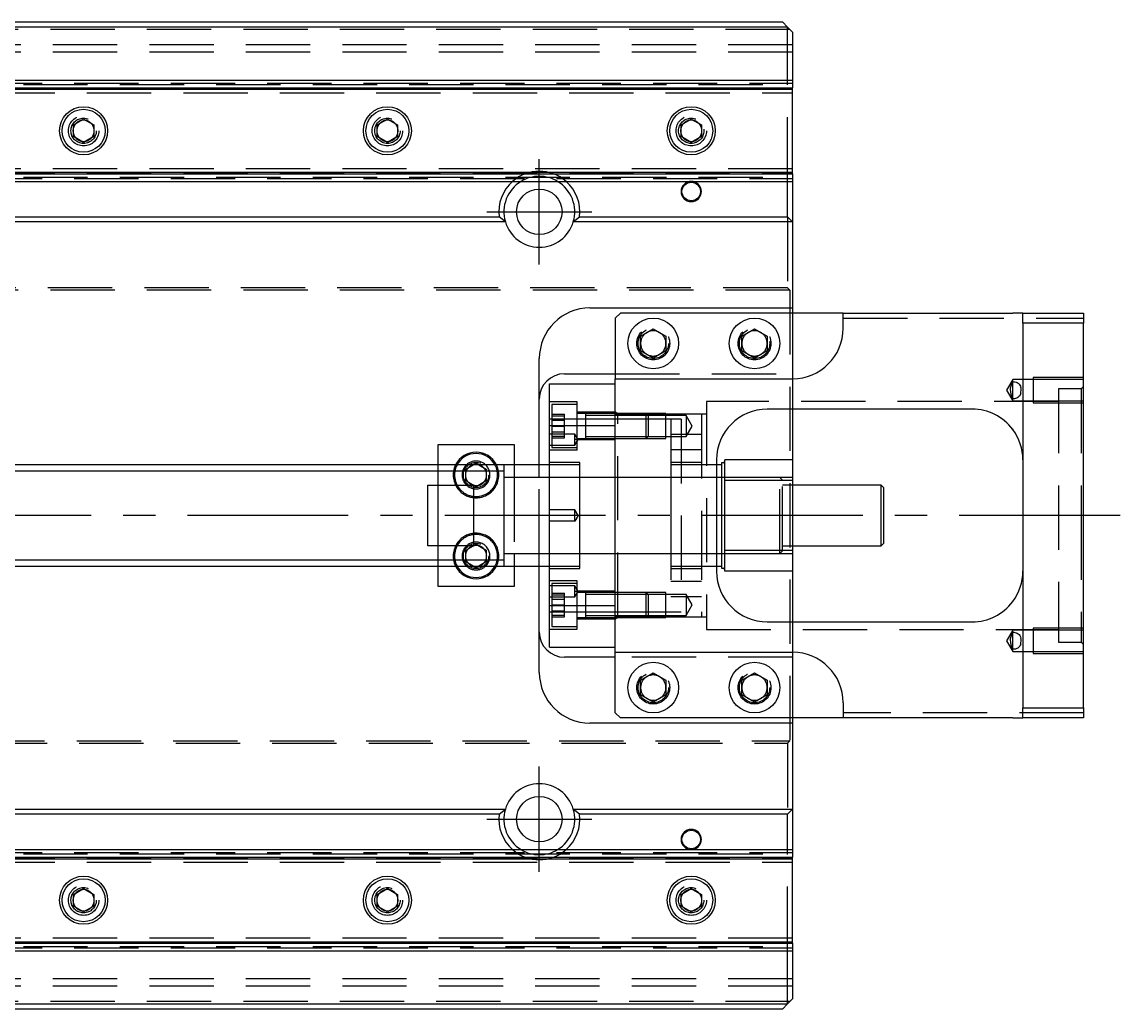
# Model space of a CAD drawing. Extents: x -12 to 851, y -348 to 120.
# Drawn here: x 427.8 to 644.7, y -97.5 to 97.5 of the extents above; entities that cross this region are included whole.
import ezdxf

# ---------------------------------------------------------------- set-up
doc = ezdxf.new("R2010")
doc.units = 0
doc.linetypes.add('CENTER', pattern=[50.8, 31.75, -6.35, 6.35, -6.35])
doc.linetypes.add('DASHED', pattern=[19.05, 12.7, -6.35])
doc.layers.get('0').update_dxf_attribs({"linetype": 'CONTINUOUS'})
doc.layers.add('CENTER', color=1, linetype='CENTER')

msp = doc.modelspace()

# ---------------------------------------------------------------- linework, layer by layer
at = {"color": 3, "linetype": 'DASHED'}
for p, q in [((579.5, 96), (373.8, 96)), ((580, 93), (0, 93)), ((580, 91.5), (0, 91.5)), ((0, 85.4), (580, 85.4)), ((390, 85.15), (580, 85.15)), ((579, 66), (579, 86)), ((383.5, 84.42), (580, 84.42)), ((383.5, 83.5), (580, 83.5)), ((437.5, 76), (437.53, 76.41)), ((497.5, 76), (497.53, 76.41)), ((562.48, 76.29), (562.5, 76)), ((580, 68.5), (383.5, 68.5)), ((383.5, 67.58), (580, 67.58)), ((0, 66.6), (580, 66.6)), ((390, 66.85), (580, 66.85)), ((579, 59), (579, 45)), ((579.5, 44.5), (0.5, 44.5)), ((579, 45), (1, 45)), ((579.5, 44.5), (579, 45)), ((579.5, 44.5), (579.5, -44.5)), ((580, 40), (580, 28)), ((590, 39), (637.5, 39)), ((549.5, 34), (549.52, 34.35)), ((575.48, 34.36), (575.5, 34)), ((545, 28), (580, 28)), ((580, 28), (580, 27)), ((580, 27), (580, 21)), ((623.5, 26.85), (622.29, 24.75)), ((627.5, 26.85), (623.5, 26.85)), ((623.5, 26.44), (623.5, 26.85)), ((637.5, 27.25), (627.5, 27.25)), ((627.5, 27.25), (627.5, 22.25)), ((637.5, 26.85), (627.5, 26.85)), ((545, 17.78), (545, 26)), ((622.29, 24.75), (623.5, 22.65)), ((637, 25), (632.5, 25)), ((632.5, 25), (632.5, -25)), ((637.5, 25.5), (637, 25)), ((637, 25), (637, 0)), ((537.5, 22.43), (532, 22.43)), ((537.5, 21.93), (532.5, 21.93)), ((532.5, 21.93), (532.5, 17.68)), ((537.5, 12.93), (537.5, 22.43)), ((632.5, 22.5), (563, 22.5)), ((563, 22.5), (563, -22.5)), ((623.5, 22.65), (623.5, 23.06)), ((623.5, 22.65), (627.5, 22.65)), ((627.5, 22.65), (637.5, 22.65)), ((627.5, 22.25), (637.5, 22.25)), ((532.5, 19.99), (535, 19.99)), ((532.5, 19.68), (535, 19.68)), ((535, 18.83), (535, 19.99)), ((545, 20.43), (537.5, 20.43)), ((539.1, 20.18), (537.5, 20.18)), ((539.1, 20.18), (539.09, 20.18)), ((545, 20.18), (539.1, 20.18)), ((539.1, 20.18), (539.1, 20.18)), ((539.1, 20.18), (539.1, 17.83)), ((545, 19.78), (539.1, 19.78)), ((545.5, 20), (545, 20.5)), ((551.1, 20.18), (545, 20.18)), ((551.1, 20.18), (545, 20.18)), ((545.5, 20), (545, 20)), ((551.5, 19.78), (545, 19.78)), ((551.28, 20), (545.5, 20)), ((545.5, -20), (545.5, 20)), ((551.5, 19.78), (551.1, 20.18)), ((555, 20.18), (551.1, 20.18)), ((551.1, 17.68), (551.1, 20.18)), ((562, 20), (551.28, 20)), ((555, 19.78), (551.5, 19.78)), ((551.5, 19.78), (551.5, 17.68)), ((555, 15.18), (555, 20.18)), ((559, 19.78), (555, 19.78)), ((560.21, 17.68), (559, 19.78)), ((559, 19.78), (559, 17.68)), ((563, 20), (562, 20)), ((562, 20), (562, 0)), ((532.5, 19), (532, 19)), ((545, 19), (532.5, 19)), ((532.5, 18.83), (535, 18.83)), ((532.5, 17.68), (532.5, 13.43)), ((532.5, 17.68), (535, 17.68)), ((535, 16.52), (535, 18.83)), ((539.1, 17.83), (539.1, 17.55)), ((539.1, 17.55), (539.1, 15.91)), ((551.5, 19), (545, 19)), ((551.1, 15.18), (551.1, 17.68)), ((556, 19), (551.5, 19)), ((551.5, 17.68), (551.5, 15.58)), ((558, 19), (556, 19)), ((556, 19), (556, 0)), ((558, 19), (558, 0)), ((559, 15.58), (560.21, 17.68)), ((559, 17.68), (559, 15.58)), ((537, 16.1), (532, 16.1)), ((532.5, 16.52), (535, 16.52)), ((532.5, 15.68), (535, 15.68)), ((532.5, 15.37), (535, 15.37)), ((535, 15.37), (535, 16.52)), ((537.66, 15), (537, 16.1)), ((537, 15), (537, 16.1)), ((539.1, 15.91), (539.1, 15.18)), ((539.1, 15.58), (545, 15.58)), ((545, 15.58), (551.5, 15.58)), ((551.1, 15.18), (551.5, 15.58)), ((551.5, 15.58), (555, 15.58)), ((555, 15.58), (559, 15.58)), ((558, 16), (556, 16)), ((562, 16), (558, 16)), ((562, 16), (558, 16)), ((623.68, 16.75), (623.42, 17.11)), ((532, 13.9), (537, 13.9)), ((532.5, 13.43), (537.5, 13.43)), ((537, 13.9), (537.66, 15)), ((537.66, 15), (537, 15)), ((537.66, 15), (537, 15)), ((537, 13.9), (537, 15)), ((537.5, 15.18), (539.1, 15.18)), ((545, 14.93), (537.5, 14.93)), ((539.09, 15.18), (545, 15.18)), ((545, 15.18), (551.1, 15.18)), ((545, 15.18), (551.1, 15.18)), ((551.1, 15.18), (555, 15.18)), ((537.5, 12.93), (532, 12.93)), ((562, 13), (556, 13)), ((562, 13), (556, 13)), ((510, 5), (510, 10)), ((515.5, 9.15), (516.96, 10)), ((515.5, 6.85), (515.5, 9.15)), ((518.04, 10), (519.5, 9.15)), ((519.5, 9.15), (519.5, 6.85)), ((525, 10), (525, 7.5)), ((530, 7.5), (530, 10)), ((538, 10.5), (532, 10.5)), ((538, 10), (532, 10)), ((538, 0), (538, 10.5)), ((562, 10.5), (556, 10.5)), ((565, 10), (556, 10)), ((556, 10), (556, 0)), ((515, 8), (515.01, 8.25)), ((517, 5.98), (515.5, 6.85)), ((519.5, 6.85), (517.5, 5.69)), ((532, 7.5), (523, 7.5)), ((525, 7.5), (525, -7.5)), ((530, -7.5), (530, 7.5)), ((538, 7.5), (532, 7.5)), ((545, 7.5), (538, 7.5)), ((556, 7.5), (545, 7.5)), ((565, 7.5), (556, 7.5)), ((566, 7.5), (565, 7.5)), ((566.63, 7.5), (566, 7.5)), ((577.5, 7.5), (566.63, 7.5)), ((580, 7.5), (577.5, 7.5)), ((578, 7), (577.5, 7.5)), ((577.5, -7.5), (577.5, 7.5)), ((578, -7), (578, 7)), ((510, -5), (510, 5)), ((517.5, 5.69), (517, 5.98)), ((580, 6), (578, 6)), ((537, 1.1), (532, 1.1)), ((537.66, 0), (537, 1.1)), ((537, -1.1), (537, 1.1)), ((538, -10.5), (538, 0)), ((556, 0), (556, -19)), ((556, 0), (556, -10)), ((558, 0), (558, -19)), ((562, 0), (562, -20)), ((637, 0), (637, -25)), ((537, -1.1), (532, -1.1)), ((537.66, 0), (537, -1.1)), ((510, -10), (510, -5)), ((515.5, -6.85), (517, -5.98)), ((517, -5.98), (517.5, -5.69)), ((517.5, -5.69), (519.5, -6.85)), ((578, -6), (580, -6)), ((515, -8), (515.01, -7.75)), ((515.5, -9.15), (515.5, -6.85)), ((519.5, -6.85), (519.5, -9.15)), ((523, -7.5), (532, -7.5)), ((525, -7.5), (525, -10)), ((530, -10), (530, -7.5)), ((532, -7.5), (538, -7.5)), ((538, -7.5), (545, -7.5)), ((545, -7.5), (556, -7.5)), ((556, -7.5), (565, -7.5)), ((565, -7.5), (566, -7.5)), ((566, -7.5), (566.63, -7.5)), ((566.63, -7.5), (577.5, -7.5)), ((577.5, -7.5), (578, -7)), ((577.5, -7.5), (580, -7.5)), ((516.96, -10), (515.5, -9.15)), ((519.5, -9.15), (518.04, -10)), ((532, -10), (538, -10)), ((532, -10.5), (538, -10.5)), ((556, -10), (565, -10)), ((556, -10.5), (562, -10.5)), ((537.5, -12.93), (532, -12.93)), ((537.5, -17.68), (537.5, -12.93)), ((556, -13), (562, -13)), ((556, -13), (562, -13)), ((537, -13.9), (532, -13.9)), ((537.5, -13.43), (532.5, -13.43)), ((532.5, -13.43), (532.5, -21.93)), ((537.66, -15), (537, -13.9)), ((537, -15), (537, -13.9)), ((537, -16.1), (537.66, -15)), ((537.66, -15), (537, -15)), ((537.66, -15), (537, -15)), ((537, -16.1), (537, -15)), ((545, -14.93), (537.5, -14.93)), ((539.1, -15.18), (537.5, -15.18)), ((545, -15.18), (539.09, -15.18)), ((539.1, -15.18), (539.1, -20.18)), ((539.1, -15.18), (539.1, -20.18)), ((551.1, -15.18), (545, -15.18)), ((551.1, -15.18), (545, -15.18)), ((551.5, -15.58), (551.1, -15.18)), ((555, -15.18), (551.1, -15.18)), ((551.1, -20.18), (551.1, -15.18)), ((555, -20.18), (555, -15.18)), ((532, -16.1), (537, -16.1)), ((532.5, -15.37), (535, -15.37)), ((532.5, -15.68), (535, -15.68)), ((532.5, -16.52), (535, -16.52)), ((535, -15.68), (535, -15.37)), ((535, -17.68), (535, -15.68)), ((545, -15.58), (539.1, -15.58)), ((551.5, -15.58), (545, -15.58)), ((555, -15.58), (551.5, -15.58)), ((551.5, -15.58), (551.5, -19.78)), ((559, -15.58), (555, -15.58)), ((556, -16), (558, -16)), ((558, -16), (562, -16)), ((558, -16), (562, -16)), ((560.21, -17.68), (559, -15.58)), ((559, -15.58), (559, -19.78)), ((623.41, -17.12), (623.71, -16.71)), ((532, -19), (532.5, -19)), ((532.5, -17.68), (535, -17.68)), ((532.5, -18.83), (535, -18.83)), ((532.5, -19), (545, -19)), ((535, -19.68), (535, -17.68)), ((537.5, -22.43), (537.5, -17.68)), ((545, -26), (545, -17.78)), ((545, -19), (551.5, -19)), ((551.5, -19), (556, -19)), ((556, -19), (558, -19)), ((559, -19.78), (560.21, -17.68)), ((532.5, -19.68), (535, -19.68)), ((532.5, -19.99), (535, -19.99)), ((535, -19.99), (535, -19.68)), ((537.5, -20.18), (539.1, -20.18)), ((537.5, -20.43), (545, -20.43)), ((539.09, -20.18), (539.1, -20.18)), ((539.1, -19.78), (545, -19.78)), ((539.1, -20.18), (539.1, -20.18)), ((539.1, -20.18), (545, -20.18)), ((545, -19.78), (551.5, -19.78)), ((545, -20), (545.5, -20)), ((545, -20.5), (545.5, -20)), ((545, -20.18), (551.1, -20.18)), ((545, -20.18), (551.1, -20.18)), ((545.5, -20), (551.28, -20)), ((551.1, -20.18), (551.5, -19.78)), ((551.1, -20.18), (555, -20.18)), ((551.28, -20), (562, -20)), ((551.5, -19.78), (555, -19.78)), ((555, -19.78), (559, -19.78)), ((562, -20), (563, -20)), ((580, -21), (580, -27)), ((532, -22.43), (537.5, -22.43)), ((532.5, -21.93), (537.5, -21.93)), ((563, -22.5), (632.5, -22.5)), ((623.5, -22.65), (622.29, -24.75)), ((627.5, -22.65), (623.5, -22.65)), ((623.5, -23.06), (623.5, -22.65)), ((637.5, -22.25), (627.5, -22.25)), ((627.5, -22.25), (627.5, -27.25)), ((637.5, -22.65), (627.5, -22.65)), ((622.29, -24.75), (623.5, -26.85)), ((632.5, -25), (637, -25)), ((637, -25), (637.5, -25.5)), ((580, -28), (545, -28)), ((580, -27), (580, -28)), ((580, -28), (580, -40)), ((623.5, -26.85), (623.5, -26.44)), ((623.5, -26.85), (627.5, -26.85)), ((627.5, -26.85), (637.5, -26.85)), ((627.5, -27.25), (637.5, -27.25)), ((549.5, -34), (549.52, -33.65)), ((569.5, -34), (569.52, -33.65)), ((637.5, -39), (590, -39)), ((0.5, -44.5), (579.5, -44.5)), ((1, -45), (579, -45)), ((579, -45), (579.5, -44.5)), ((579, -45), (579, -59)), ((0, -66.6), (580, -66.6)), ((390, -66.85), (580, -66.85)), ((579, -86), (579, -66)), ((383.5, -67.58), (580, -67.58)), ((383.5, -68.5), (580, -68.5)), ((437.5, -76), (437.53, -75.59)), ((497.5, -76), (497.53, -75.59)), ((557.5, -76), (557.53, -75.59)), ((580, -83.5), (383.5, -83.5)), ((383.5, -84.42), (580, -84.42)), ((0, -85.4), (580, -85.4)), ((390, -85.15), (580, -85.15)), ((580, -91.5), (0, -91.5)), ((580, -93), (0, -93)), ((579.5, -96), (373.8, -96))]:
    msp.add_line(p, q, dxfattribs=at)
at = {"color": 7, "linetype": 'CONTINUOUS'}
for p, q in [((390, 97.5), (578, 97.5)), ((579, 96.5), (390, 96.5)), ((579, 96.5), (578, 97.5)), ((580, 95.5), (579, 96.5)), ((579, 86), (579, 96.5)), ((580, 95.5), (580, 86)), ((390, 86), (580, 86)), ((580, 86), (580, 84.48)), ((391.27, 84.48), (580, 84.48)), ((391.95, 84.2), (580, 84.2)), ((580, 84.2), (580, 84.48)), ((580, 67.8), (580, 84.2)), ((438, 77.15), (440, 78.31)), ((440, 78.31), (442, 77.15)), ((498, 77.15), (500, 78.31)), ((500, 78.31), (502, 77.15)), ((558, 77.15), (560, 78.31)), ((560, 78.31), (562, 77.15)), ((438, 74.85), (438, 77.15)), ((442, 77.15), (442, 74.85)), ((498, 74.85), (498, 77.15)), ((502, 77.15), (502, 74.85)), ((558, 74.85), (558, 77.15)), ((562, 77.15), (562, 74.85)), ((440, 73.69), (438, 74.85)), ((442, 74.85), (440, 73.69)), ((500, 73.69), (498, 74.85)), ((502, 74.85), (500, 73.69)), ((560, 73.69), (558, 74.85)), ((562, 74.85), (560, 73.69)), ((390, 67.8), (580, 67.8)), ((390, 67.52), (580, 67.52)), ((580, 67.52), (580, 67.8)), ((580, 67.52), (580, 66)), ((390, 66), (580, 66)), ((579, 59), (579, 66)), ((580, 66), (580, 58)), ((417.94, 59), (522.06, 59)), ((523.29, 58), (522.06, 59)), ((536.71, 58), (537.94, 59)), ((537.94, 59), (579, 59)), ((579, 59), (580, 58)), ((523.29, 58), (416.71, 58)), ((580, 58), (536.71, 58)), ((580, 58), (580, 41)), ((540, 41), (580, 41)), ((546, 40), (545, 39)), ((590, 40), (546, 40)), ((580, 41), (580, 40)), ((590, 40), (623.5, 40)), ((590, 37), (590, 40)), ((625.5, 40), (623.5, 40)), ((625.5, 38), (625.5, 40)), ((625.5, 40), (637.5, 40)), ((637.5, 40), (637.5, 38)), ((545, 39), (545, 27)), ((550, 35.44), (552.5, 36.89)), ((552.5, 36.89), (555, 35.44)), ((570, 35.44), (572.5, 36.89)), ((572.5, 36.89), (575, 35.44)), ((625.5, 38), (625.5, -38)), ((637.5, 38), (625.5, 38)), ((637.5, -38), (637.5, 38)), ((550, 32.56), (550, 35.44)), ((555, 35.44), (555, 32.56)), ((570, 32.56), (570, 35.44)), ((575, 35.44), (575, 32.56)), ((552.5, 31.11), (550, 32.56)), ((555, 32.56), (552.5, 31.11)), ((572.5, 31.11), (570, 32.56)), ((575, 32.56), (572.5, 31.11)), ((530, 10), (530, 31)), ((535, 28), (545, 28)), ((545, 17.78), (545, 27)), ((545, 27), (580, 27)), ((623.3, 25.99), (623.5, 26.44)), ((623.5, 26.44), (623.72, 26.43)), ((623.5, 23.06), (623.5, 26.44)), ((623.72, 26.43), (623.94, 26.4)), ((623.94, 26.4), (624.15, 26.35)), ((624.15, 26.35), (624.35, 26.28)), ((624.35, 26.28), (624.58, 26.14)), ((624.58, 26.14), (624.77, 25.97)), ((532, 26), (545, 26)), ((532, 17.78), (532, 26)), ((623.02, 24.91), (623.06, 25.23)), ((623.06, 25.23), (623.16, 25.61)), ((623.16, 25.61), (623.3, 25.99)), ((624.77, 25.97), (624.91, 25.77)), ((624.99, 23.9), (624.88, 23.67)), ((624.91, 25.77), (625.02, 25.53)), ((625.06, 24.11), (624.99, 23.9)), ((625.02, 25.53), (625.08, 25.3)), ((623.58, 23.06), (623.5, 23.06)), ((623.82, 23.08), (623.58, 23.06)), ((624.04, 23.12), (623.82, 23.08)), ((624.29, 23.2), (624.04, 23.12)), ((624.52, 23.31), (624.29, 23.2)), ((624.72, 23.48), (624.52, 23.31)), ((624.88, 23.67), (624.72, 23.48)), ((615.5, 21), (575, 21)), ((580, 21), (580, 11)), ((532, -17.78), (532, 17.78)), ((532, 17.78), (545, 17.78)), ((545, -17.78), (545, 17.78)), ((545, -17.78), (545, 17.78)), ((510, 14), (525, 14)), ((510, 10), (510, 14)), ((525, 14), (525, 10)), ((565, 11), (565, -11)), ((566.63, 6.93), (566.63, 11)), ((580, 11), (566.63, 11)), ((580, 11), (580, 6.93)), ((523, 10), (390, 10)), ((516.96, 10), (517.5, 10.31)), ((517.5, 10.31), (518.04, 10)), ((532, 10), (523, 10)), ((523, 10), (523, -10)), ((523, 10), (523, -10)), ((566, 10), (565, 10)), ((566.31, 10.38), (566, 10.38)), ((566, 10.38), (566, 0)), ((566.63, -6.93), (566.63, 6.93)), ((580, 6.93), (566.63, 6.93)), ((580, 6.93), (580, -6.93)), ((508, -6), (508, 6)), ((508, 6), (517, 6)), ((517, 6), (517, -6)), ((597.5, 6), (580, 6)), ((598, 5.5), (597.5, 6)), ((597.5, -6), (597.5, 6)), ((598, 5.5), (598, -5.5)), ((566, 0), (566, -10.38)), ((517, -6), (508, -6)), ((580, -6), (597.5, -6)), ((597.5, -6), (598, -5.5)), ((566.63, -11), (566.63, -6.93)), ((580, -6.93), (566.63, -6.93)), ((580, -6.93), (580, -11)), ((390, -10), (523, -10)), ((510, -14), (510, -10)), ((517.5, -10.31), (516.96, -10)), ((518.04, -10), (517.5, -10.31)), ((523, -10), (532, -10)), ((525, -10), (525, -14)), ((530, -31), (530, -10)), ((565, -10), (566, -10)), ((566, -10.38), (566.31, -10.38)), ((580, -11), (566.63, -11)), ((580, -11), (580, -21)), ((525, -14), (510, -14)), ((532, -26), (532, -17.78)), ((532, -17.78), (545, -17.78)), ((545, -27), (545, -17.78)), ((575, -21), (615.5, -21)), ((623.16, -23.89), (623.3, -23.51)), ((623.3, -23.51), (623.5, -23.06)), ((623.5, -23.06), (623.72, -23.07)), ((623.5, -26.44), (623.5, -23.06)), ((623.72, -23.07), (623.94, -23.1)), ((623.94, -23.1), (624.15, -23.15)), ((624.15, -23.15), (624.35, -23.22)), ((624.35, -23.22), (624.58, -23.35)), ((624.58, -23.35), (624.77, -23.53)), ((624.77, -23.53), (624.91, -23.73)), ((624.91, -23.73), (625.02, -23.96)), ((532, -26), (545, -26)), ((623.02, -24.59), (623.06, -24.27)), ((623.06, -24.27), (623.16, -23.89)), ((624.72, -26.02), (624.52, -26.18)), ((624.88, -25.83), (624.72, -26.02)), ((624.99, -25.6), (624.88, -25.83)), ((625.06, -25.39), (624.99, -25.6)), ((625.02, -23.96), (625.08, -24.2)), ((545, -28), (535, -28)), ((545, -39), (545, -27)), ((545, -27), (580, -27)), ((623.58, -26.43), (623.5, -26.44)), ((623.82, -26.42), (623.58, -26.43)), ((624.04, -26.38), (623.82, -26.42)), ((624.29, -26.3), (624.04, -26.38)), ((624.52, -26.18), (624.29, -26.3)), ((550, -32.56), (552.5, -31.11)), ((552.5, -31.11), (555, -32.56)), ((570, -32.56), (572.5, -31.11)), ((572.5, -31.11), (575, -32.56)), ((550, -35.44), (550, -32.56)), ((555, -32.56), (555, -35.44)), ((570, -35.44), (570, -32.56)), ((575, -32.56), (575, -35.44)), ((552.5, -36.89), (550, -35.44)), ((555, -35.44), (552.5, -36.89)), ((572.5, -36.89), (570, -35.44)), ((575, -35.44), (572.5, -36.89)), ((545, -39), (546, -40)), ((590, -37), (590, -40)), ((625.5, -40), (625.5, -38)), ((625.5, -38), (637.5, -38)), ((637.5, -38), (637.5, -40)), ((580, -41), (540, -41)), ((590, -40), (546, -40)), ((580, -40), (580, -41)), ((580, -41), (580, -58)), ((623.5, -40), (590, -40)), ((623.5, -40), (625.5, -40)), ((637.5, -40), (625.5, -40)), ((416.71, -58), (523.29, -58)), ((522.06, -59), (523.29, -58)), ((536.71, -58), (580, -58)), ((537.94, -59), (536.71, -58)), ((580, -58), (579, -59)), ((580, -58), (580, -66)), ((522.06, -59), (417.94, -59)), ((579, -59), (537.94, -59)), ((579, -66), (579, -59)), ((390, -66), (580, -66)), ((580, -66), (580, -67.52)), ((390, -67.52), (580, -67.52)), ((390, -67.8), (580, -67.8)), ((580, -67.8), (580, -67.52)), ((580, -84.2), (580, -67.8)), ((438, -74.85), (440, -73.69)), ((440, -73.69), (442, -74.85)), ((498, -74.85), (500, -73.69)), ((500, -73.69), (502, -74.85)), ((558, -74.85), (560, -73.69)), ((560, -73.69), (562, -74.85)), ((438, -77.15), (438, -74.85)), ((442, -74.85), (442, -77.15)), ((498, -77.15), (498, -74.85)), ((502, -74.85), (502, -77.15)), ((558, -77.15), (558, -74.85)), ((562, -74.85), (562, -77.15)), ((440, -78.31), (438, -77.15)), ((442, -77.15), (440, -78.31)), ((500, -78.31), (498, -77.15)), ((502, -77.15), (500, -78.31)), ((560, -78.31), (558, -77.15)), ((562, -77.15), (560, -78.31)), ((391.27, -84.48), (580, -84.48)), ((391.95, -84.2), (580, -84.2)), ((580, -84.48), (580, -84.2)), ((580, -84.48), (580, -86)), ((390, -86), (580, -86)), ((579, -96.5), (579, -86)), ((580, -86), (580, -95.5)), ((390, -96.5), (579, -96.5)), ((578, -97.5), (390, -97.5)), ((578, -97.5), (579, -96.5)), ((579, -96.5), (580, -95.5))]:
    msp.add_line(p, q, dxfattribs=at)
at = {"color": 3, "linetype": 'CONTINUOUS'}
for p, q in [((523, 8.75), (390, 8.75)), ((390, -8.75), (523, -8.75))]:
    msp.add_line(p, q, dxfattribs=at)
at = {"color": 7, "linetype": 'CONTINUOUS'}
for centre, radius in [((440, 76), 4.75), ((440, 76), 4.25), ((500, 76), 4.75), ((500, 76), 4.25), ((560, 76), 4.75), ((560, 76), 4.25), ((530, 60), 4.5), ((552.5, 34), 5), ((572.5, 34), 5), ((552.5, -34), 5), ((572.5, -34), 5), ((530, -60), 4.5), ((440, -76), 4.75), ((500, -76), 4.75), ((560, -76), 4.75), ((440, -76), 4.25), ((500, -76), 4.25), ((560, -76), 4.25)]:
    msp.add_circle(centre, radius, dxfattribs=at)
at = {"color": 3, "linetype": 'DASHED'}
for centre, radius in [((440, 76), 3), ((440, 76), 2.5), ((500, 76), 3), ((500, 76), 2.5), ((560, 76), 3), ((560, 76), 2.5), ((552.5, 34), 3.25), ((552.5, 34), 3), ((572.5, 34), 3.25), ((572.5, 34), 3), ((517.5, 8), 2.5), ((517.5, -8), 2.5), ((552.5, -34), 3.25), ((552.5, -34), 3), ((572.5, -34), 3.25), ((572.5, -34), 3), ((440, -76), 3), ((440, -76), 2.5), ((500, -76), 3), ((500, -76), 2.5), ((560, -76), 3), ((560, -76), 2.5)]:
    msp.add_circle(centre, radius, dxfattribs=at)
at = {"color": 3, "linetype": 'CONTINUOUS'}
for centre in [(560, 64), (560, -64)]:
    msp.add_circle(centre, 1.83, dxfattribs=at)
at = {"color": 3, "linetype": 'DASHED'}
for centre, radius, start, end in [((440, 76), 2.1, 77.7528, 102.2472), ((500, 76), 2.1, 77.7528, 102.2472), ((560, 76), 2.1, 77.7528, 102.2472), ((440, 76), 2.1, 162.2472, 180), ((440, 76), 2.1, 180, 197.7528), ((440, 76), 2.1, 137.7528, 162.2472), ((440, 76), 2.1, 102.2472, 137.7528), ((440, 76), 2.1, 42.2472, 77.7528), ((440, 76), 2.1, 17.7528, 42.2472), ((440, 76), 2.1, 342.2472, 17.7528), ((500, 76), 2.1, 162.2472, 180), ((500, 76), 2.1, 180, 197.7528), ((500, 76), 2.1, 137.7528, 162.2472), ((500, 76), 2.1, 102.2472, 137.7528), ((500, 76), 2.1, 42.2472, 77.7528), ((500, 76), 2.1, 17.7528, 42.2472), ((500, 76), 2.1, 342.2472, 17.7528), ((560, 76), 2.1, 162.2472, 180), ((560, 76), 2.1, 180, 197.7528), ((560, 76), 2.1, 137.7528, 162.2472), ((560, 76), 2.1, 102.2472, 137.7528), ((560, 76), 2.1, 42.2472, 77.7528), ((560, 76), 2.1, 17.7528, 42.2472), ((560, 76), 2.1, 342.2472, 17.7528), ((440, 76), 2.1, 197.7528, 222.2472), ((440, 76), 2.1, 222.2472, 257.7528), ((440, 76), 2.1, 257.7528, 282.2472), ((440, 76), 2.1, 282.2472, 317.7528), ((440, 76), 2.1, 317.7528, 342.2472), ((500, 76), 2.1, 197.7528, 222.2472), ((500, 76), 2.1, 222.2472, 257.7528), ((500, 76), 2.1, 257.7528, 282.2472), ((500, 76), 2.1, 282.2472, 317.7528), ((500, 76), 2.1, 317.7528, 342.2472), ((560, 76), 2.1, 197.7528, 222.2472), ((560, 76), 2.1, 222.2472, 257.7528), ((560, 76), 2.1, 257.7528, 282.2472), ((560, 76), 2.1, 282.2472, 317.7528), ((560, 76), 2.1, 317.7528, 342.2472), ((530, 60), 8, 48.5904, 131.4096), ((530, 60), 7, 58.9973, 121.0027), ((552.5, 34), 2.5, 120, 180), ((552.5, 34), 2.5, 60, 120), ((552.5, 34), 2.5, 0, 60), ((572.5, 34), 2.5, 120, 180), ((572.5, 34), 2.5, 60, 120), ((572.5, 34), 2.5, 0, 60), ((552.5, 34), 2.5, 180, 240), ((552.5, 34), 2.5, 300, 0), ((572.5, 34), 2.5, 180, 240), ((572.5, 34), 2.5, 300, 0), ((552.5, 34), 2.5, 240, 300), ((572.5, 34), 2.5, 240, 300), ((517.5, 8), 4.5, 153.6122, 221.8103), ((517.5, 8), 4.25, 151.9275, 224.9009), ((517.5, 8), 2.75, 133.3418, 259.5243), ((517.5, 8), 2.1, 137.7528, 162.2472), ((517.5, 8), 2.75, 46.6582, 133.3418), ((517.5, 8), 2.1, 107.7528, 137.7528), ((517.5, 8), 2.1, 102.2472, 107.7528), ((517.5, 8), 2.1, 77.7528, 102.2472), ((517.5, 8), 2.75, 270, 46.6582), ((517.5, 8), 2.1, 72.2472, 77.7528), ((517.5, 8), 2.1, 42.2472, 72.2472), ((517.5, 8), 2.1, 17.7528, 42.2472), ((517.5, 8), 4.5, 318.1897, 26.3878), ((517.5, 8), 4.25, 0, 28.0725), ((517.5, 8), 2.1, 162.2472, 180), ((517.5, 8), 2.1, 180, 197.7528), ((517.5, 8), 2.1, 197.7528, 222.2472), ((517.5, 8), 2.1, 222.2472, 256.2259), ((517.5, 8), 2.1, 282.2472, 317.7528), ((517.5, 8), 2.1, 317.7528, 342.2472), ((517.5, 8), 2.1, 342.2472, 17.7528), ((517.5, 8), 4.25, 315.0991, 0), ((517.5, 8), 4.5, 221.8103, 263.6206), ((517.5, 8), 4.25, 224.9009, 263.2437), ((517.5, 8), 2.1, 256.2259, 257.7528), ((517.5, 8), 2.75, 259.5243, 270), ((517.5, 8), 4.5, 263.6206, 318.1897), ((517.5, 8), 4.25, 263.2437, 315.0991), ((517.5, 8), 2.1, 257.7528, 282.2472), ((517.5, -8), 4.5, 96.3794, 138.1897), ((517.5, -8), 4.25, 96.7563, 135.0991), ((517.5, -8), 4.5, 90, 96.3794), ((517.5, -8), 4.25, 44.9009, 96.7563), ((517.5, -8), 4.5, 41.8103, 90), ((517.5, -8), 4.5, 138.1897, 206.3878), ((517.5, -8), 4.25, 135.0991, 208.0725), ((517.5, -8), 2.75, 100.4757, 226.6582), ((517.5, -8), 2.1, 103.7741, 137.7528), ((517.5, -8), 2.75, 313.3418, 100.4757), ((517.5, -8), 2.1, 102.2472, 103.7741), ((517.5, -8), 2.1, 77.7528, 102.2472), ((517.5, -8), 2.1, 42.2472, 77.7528), ((517.5, -8), 4.25, 0, 44.9009), ((517.5, -8), 4.5, 333.6122, 41.8103), ((517.5, -8), 2.1, 162.2472, 180), ((517.5, -8), 2.1, 180, 197.7528), ((517.5, -8), 2.1, 137.7528, 162.2472), ((517.5, -8), 2.1, 197.7528, 222.2472), ((517.5, -8), 2.1, 17.7528, 42.2472), ((517.5, -8), 2.1, 317.7528, 342.2472), ((517.5, -8), 2.1, 342.2472, 17.7528), ((517.5, -8), 4.25, 331.9275, 0), ((517.5, -8), 2.75, 226.6582, 270), ((517.5, -8), 2.1, 222.2472, 252.2472), ((517.5, -8), 2.1, 252.2472, 257.7528), ((517.5, -8), 2.1, 257.7528, 282.2472), ((517.5, -8), 2.75, 270, 313.3418), ((517.5, -8), 2.1, 282.2472, 287.7528), ((517.5, -8), 2.1, 287.7528, 317.7528), ((552.5, -34), 2.5, 120, 180), ((552.5, -34), 2.5, 60, 120), ((552.5, -34), 2.5, 0, 60), ((572.5, -34), 2.5, 120, 180), ((572.5, -34), 2.5, 60, 120), ((572.5, -34), 2.5, 0, 60), ((552.5, -34), 2.5, 180, 240), ((552.5, -34), 2.5, 300, 0), ((572.5, -34), 2.5, 180, 240), ((572.5, -34), 2.5, 300, 0), ((552.5, -34), 2.5, 240, 300), ((572.5, -34), 2.5, 240, 300), ((530, -60), 8, 228.5904, 311.4096), ((530, -60), 7, 238.9973, 301.0027), ((440, -76), 2.1, 162.2472, 180), ((440, -76), 2.1, 137.7528, 162.2472), ((440, -76), 2.1, 102.2472, 137.7528), ((440, -76), 2.1, 77.7528, 102.2472), ((440, -76), 2.1, 42.2472, 77.7528), ((440, -76), 2.1, 17.7528, 42.2472), ((440, -76), 2.1, 342.2472, 17.7528), ((500, -76), 2.1, 162.2472, 180), ((500, -76), 2.1, 137.7528, 162.2472), ((500, -76), 2.1, 102.2472, 137.7528), ((500, -76), 2.1, 77.7528, 102.2472), ((500, -76), 2.1, 42.2472, 77.7528), ((500, -76), 2.1, 17.7528, 42.2472), ((500, -76), 2.1, 342.2472, 17.7528), ((560, -76), 2.1, 162.2472, 180), ((560, -76), 2.1, 137.7528, 162.2472), ((560, -76), 2.1, 102.2472, 137.7528), ((560, -76), 2.1, 77.7528, 102.2472), ((560, -76), 2.1, 42.2472, 77.7528), ((560, -76), 2.1, 17.7528, 42.2472), ((560, -76), 2.1, 342.2472, 17.7528), ((440, -76), 2.1, 180, 197.7528), ((440, -76), 2.1, 197.7528, 222.2472), ((440, -76), 2.1, 222.2472, 257.7528), ((440, -76), 2.1, 257.7528, 282.2472), ((440, -76), 2.1, 282.2472, 317.7528), ((440, -76), 2.1, 317.7528, 342.2472), ((500, -76), 2.1, 180, 197.7528), ((500, -76), 2.1, 197.7528, 222.2472), ((500, -76), 2.1, 222.2472, 257.7528), ((500, -76), 2.1, 257.7528, 282.2472), ((500, -76), 2.1, 282.2472, 317.7528), ((500, -76), 2.1, 317.7528, 342.2472), ((560, -76), 2.1, 180, 197.7528), ((560, -76), 2.1, 197.7528, 222.2472), ((560, -76), 2.1, 222.2472, 257.7528), ((560, -76), 2.1, 257.7528, 282.2472), ((560, -76), 2.1, 282.2472, 317.7528), ((560, -76), 2.1, 317.7528, 342.2472)]:
    msp.add_arc(centre, radius, start, end, dxfattribs=at)
at = {"color": 7, "linetype": 'CONTINUOUS'}
for centre, radius, start, end in [((530, 60), 8, 131.4096, 187.1808), ((530, 60), 7, 121.0027, 196.6015), ((530, 60), 7, 343.3985, 58.9973), ((530, 60), 8, 352.8192, 48.5904), ((560, 64), 2, 180, 90), ((560, 64), 2, 90, 180), ((530, 60), 7, 196.6015, 343.3985), ((540, 31), 10, 90, 180), ((580, 37), 10, 270, 0), ((535, 23), 5, 90, 180), ((626.95, 24.95), 3.94, 180.6019, 208.7085), ((622.35, 24.75), 2.79, 346.6146, 11.3558), ((575, 11), 10, 90, 180), ((615.5, 11), 10, 36.8699, 90), ((615.5, 11), 10, 0.0058, 36.8641), ((517.5, 8), 4.5, 90, 153.6122), ((517.5, 8), 4.25, 28.0725, 151.9275), ((517.5, 8), 4.5, 26.3878, 90), ((566.31, 10.69), 0.312, 270, 0), ((517.5, -8), 4.5, 206.3878, 333.6122), ((517.5, -8), 4.25, 208.0725, 331.9275), ((566.31, -10.69), 0.312, 0, 90), ((575, -11), 10, 180, 270), ((615.5, -11), 10, 323.1311, 359.999), ((615.5, -11), 10, 270, 323.1301), ((535, -23), 5, 180, 270), ((626.95, -24.54), 3.94, 180.6019, 208.7085), ((622.35, -24.75), 2.79, 346.6146, 11.3558), ((580, -37), 10, 0, 90), ((540, -31), 10, 180, 270), ((530, -60), 7, 16.6015, 163.3985), ((530, -60), 7, 163.3985, 238.9973), ((530, -60), 7, 301.0027, 16.6015), ((530, -60), 8, 172.8192, 228.5904), ((530, -60), 8, 311.4096, 7.1808), ((560, -64), 2, 270, 180), ((560, -64), 2, 180, 270)]:
    msp.add_arc(centre, radius, start, end, dxfattribs=at)
at = {"layer": 'CENTER', "color": 1, "linetype": 'CENTER'}
for p, q in [((530, 49.6), (530, 70.4)), ((519.6, 60), (540.4, 60)), ((644.68, 0), (-11.7, 0)), ((530, -70.4), (530, -49.6)), ((519.6, -60), (540.4, -60))]:
    msp.add_line(p, q, dxfattribs=at)

doc.saveas('drawing.dxf')
